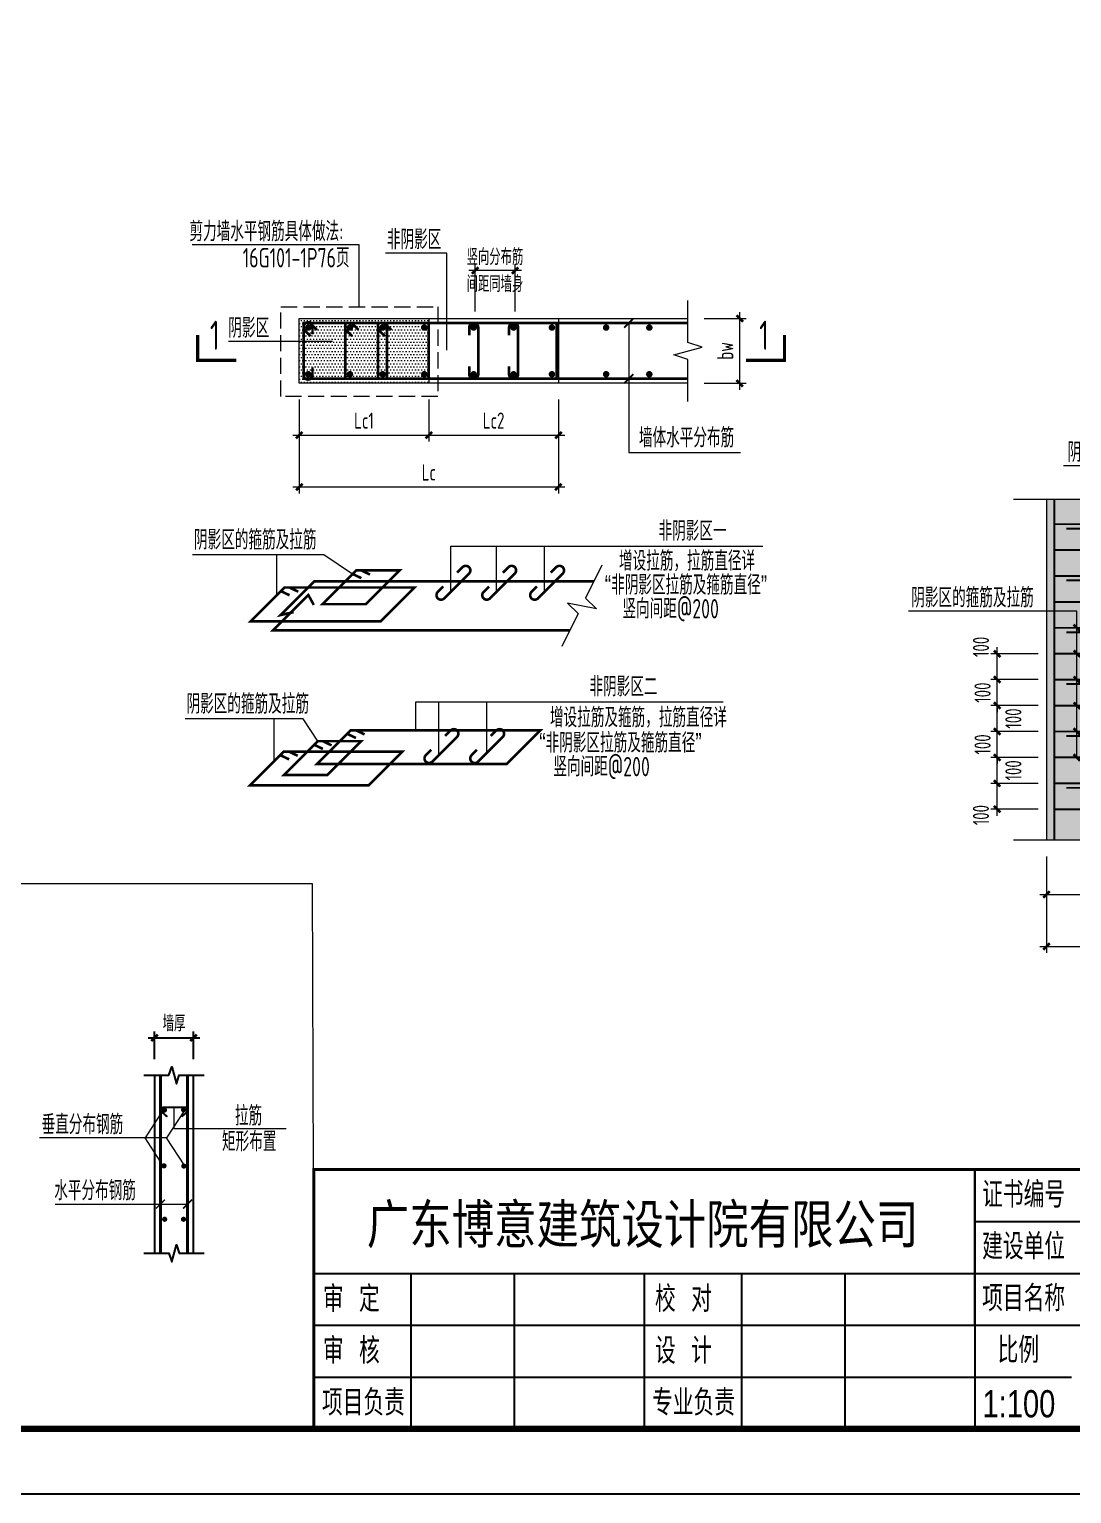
# Model space of a CAD drawing. Extents: x -129922 to 1190196, y -520662 to 139923.
# Drawn here: x 325923 to 342011, y -89697 to -67100 of the extents above; entities that cross this region are included whole.
import ezdxf
from ezdxf.enums import TextEntityAlignment as Align

# ---------------------------------------------------------------- set-up
doc = ezdxf.new("R2010")
doc.units = 0
doc.header["$LTSCALE"] = 1000
doc.header["$MEASUREMENT"] = 0
doc.linetypes.add('DASH', pattern=[0.35, 0.25, -0.1])
doc.linetypes.add('HIDDEN', pattern=[0.375, 0.25, -0.125])
for name, color, linetype in [('DIM', 3, 'Continuous'), ('DY', 2, 'Continuous'), ('REIN', 1, 'Continuous'), ('THIN', 7, 'Continuous'), ('Y-云图图框', 7, 'Continuous')]:
    doc.layers.add(name, color=color, linetype=linetype)
for name, color, linetype, lineweight in [('S-墙柱-DIM', 3, 'Continuous', 20), ('S-墙柱-REIN', 1, 'Continuous', 20), ('S-大样-HATCH', 251, 'Continuous', 9), ('S-大样-实线', 2, 'Continuous', 20), ('S-通用-TAB', 7, 'Continuous', 20), ('S-通用-TEXT', 7, 'Continuous', 20), ('S-通用-THIN', 7, 'Continuous', 20)]:
    doc.layers.add(name, color=color, linetype=linetype, lineweight=lineweight)
doc.styles.add('_YT_Name', font='', dxfattribs={"width": 0.8})
doc.styles.add('_YT_Sign_Text', font='ros.shx', dxfattribs={"width": 0.8, "bigfont": 'hztxt.shx'})
doc.styles.get("Standard").update_dxf_attribs({"font": 'gbenor.shx', "bigfont": 'gbcbig.shx'})
doc.styles.add('TSSD', font='Tssdeng.shx', dxfattribs={"width": 0.7, "bigfont": 'hztxt.shx'})
doc.styles.add('TSSD_Dimension', font='tssdeng.shx', dxfattribs={"width": 0.7, "bigfont": 'HZTXT.SHX'})
doc.styles.add('TSSD_Rein', font='tssdeng.shx', dxfattribs={"width": 0.7, "bigfont": 'hztxt.shx'})
doc.styles.get('_YT_Name').set_extended_font_data('SimHei')
doc.dimstyles.new('TSSD_20_100', dxfattribs={"dimtxt": 250, "dimasz": 100, "dimexe": 100, "dimexo": 250, "dimgap": 100, "dimtad": 1, "dimdec": 0, "dimlfac": 0.2, "dimzin": 0, "dimdsep": 46, "dimtxsty": 'TSSD_Dimension', "dimblk": 'ARCHTICK', "dimcen": 0, "dimdle": 100, "dimclrt": 7, "dimadec": 0, "dimazin": 0, "dimtfac": 1, "dimtdec": 0, "dimtix": 1, "dimtmove": 2, "dimatfit": 3, "dimfxl": 0, "dimtolj": 1, "dimtzin": 0, "dimarcsym": 0})

# ---------------------------------------------------------------- blocks, each defined once
blk = doc.blocks.new('_ArchTick')
at = {"color": 0, "linetype": 'ByBlock', "const_width": 0.4}
blk.add_lwpolyline([(-0.5, -0.5), (0.5, 0.5)], dxfattribs=at)
blk = doc.blocks.new('*D228')
at = {"layer": 'Defpoints', "color": 0, "ltscale": 0.05, "transparency": 16777216}
for p in [(6324115, -1268326), (6323515, -1268904), (6324115, -1268904)]:
    blk.add_point(p, dxfattribs=at)
at = {"layer": 'DIM', "color": 0, "lineweight": -2, "ltscale": 0.05, "transparency": 16777216}
for p, q in [((6323415, -1268326), (6324215, -1268326)), ((6323515, -1268654), (6323515, -1268226)), ((6324115, -1268654), (6324115, -1268226))]:
    blk.add_line(p, q, dxfattribs=at)
at = {"layer": 'DIM', "color": 0, "lineweight": -2, "ltscale": 0.05, "transparency": 16777216, "xscale": 100, "yscale": 100, "zscale": 100, "rotation": 180}
blk.add_blockref('_ArchTick', (6323515, -1268326), dxfattribs=at)
at = {"layer": 'DIM', "color": 0, "lineweight": -2, "ltscale": 0.05, "transparency": 16777216, "xscale": 100, "yscale": 100, "zscale": 100}
blk.add_blockref('_ArchTick', (6324115, -1268326), dxfattribs=at)
at = {"layer": 'DIM', "color": 7, "ltscale": 0.05, "transparency": 16777216, "insert": (6323815, -1268101), "char_height": 250, "attachment_point": 5, "style": 'TSSD_Dimension'}
blk.add_mtext('\\A1;墙厚', dxfattribs=at)
blk = doc.blocks.new('ECMCTK_A1_横_单行图名--0')
for p, q in [((674.98, 50), (674.98, 26)), ((675, 50), (675, 10)), ((675, 42), (813, 42)), ((573, 34), (813, 34)), ((588, 34), (588, 10)), ((604, 10), (604, 34)), ((624, 34), (624, 10)), ((639, 34), (639, 10)), ((655, 10), (655, 34)), ((573, 26), (813, 26)), ((573, 18), (689.96, 18))]:
    blk.add_line(p, q)
at = {"color": 4}
blk.add_lwpolyline([(0, 0), (841, 0), (841, 594), (0, 594)], close=True, dxfattribs=at)
for points, const_width in [([(25, 10), (831, 10), (831, 584), (25, 584)], 1), ([(573, 10), (831, 10), (831, 50), (573, 50)], 0.45)]:
    blk.add_lwpolyline(points, close=True, dxfattribs=dict(const_width=const_width))
at = {"const_width": 0.45}
blk.add_lwpolyline([(573, 10), (573, 50.01), (813, 50.01)], dxfattribs=at)
at = {"style": '_YT_Sign_Text', "width": 0.8}
for s, p in [('证书编号', (676.15, 44.14)), ('建设单位', (676.15, 36.14)), ('审  定', (574.41, 28.05)), ('校  对', (625.66, 28.05)), ('项目名称', (676.15, 28.14)), ('审  核', (574.41, 20.05)), ('设  计', (625.66, 20.05)), ('比例', (678.54, 20.16)), ('项目负责', (574.27, 12.05)), ('专业负责', (625.21, 12.05))]:
    blk.add_text(s, height=4, dxfattribs=at).set_placement(p)
at = {"color": 80, "flags": 3}
for tag, height, p in [('YTHQINS', 3, (34.31, 585.5)), ('ECMCKEY', 3, (292.07, 288.23)), ('YTTQINS', 5.62, (848.03, 12.81)), ('YTFRAME', 3, (652.76, 5.84)), ('YTBARCODE_T1', 3, (749.78, 5.95))]:
    blk.add_attdef(tag, text='', height=height, dxfattribs=at).set_placement(p, align=Align.MIDDLE_CENTER)
for tag, height, style, width, p in [('证书编号', 4, '_YT_Sign_Text', 0.8, (708.87, 43.81)), ('审查批准号', 4, '_YT_Sign_Text', 0.8, (761.06, 43.81)), ('工程号', 4, '_YT_Sign_Text', 0.5, (804.08, 44.12)), ('设计单位', 6, '_YT_Name', 0.8, (623.75, 38.6)), ('建设单位', 4, '_YT_Sign_Text', 0.8, (734.96, 36.11)), ('阶段', 4, '_YT_Sign_Text', 0.8, (804.08, 35.81)), ('项目号', 4, '_YT_Sign_Text', 0.5, (822.08, 33.72)), ('项目名称', 4, '_YT_Sign_Text', 0.8, (734.96, 28.11)), ('专业', 4, '_YT_Sign_Text', 0.8, (804.08, 27.31)), ('图纸编号', 4, '_YT_Sign_Text', 0.5, (803.93, 19.36)), ('图纸名称', 4.5, '_YT_Name', 0.8, (735.39, 15.06)), ('出图比例', 4.2, '_YT_Sign_Text', 0.8, (681.82, 11.78)), ('日期', 4, '_YT_Sign_Text', 0.5, (803.88, 12.13)), ('版本号', 4, '_YT_Sign_Text', 0.8, (822.08, 13))]:
    blk.add_attdef(tag, text='', height=height, dxfattribs=dict(style=style, width=width)).set_placement(p, align=Align.CENTER)
at = {"style": '_YT_Sign_Text', "width": 0.8, "flags": 3}
for tag, p, height in [('[审定人]', (590.95, 27.81), 4.1), ('{审定人}', (605.87, 26.45), 6.24), ('[校对人]', (642.23, 27.82), 4.1), ('{校对人}', (658.35, 26.53), 6.24), ('{审核人}', (606.98, 18.44), 6.24), ('{设计人}', (658.48, 18.54), 6.24), ('[审核人]', (591.01, 19.76), 4.1), ('[设计人]', (642.47, 20.21), 4.1), ('[项目负责人]', (590.78, 12.01), 4.1), ('{项目负责人}', (608.28, 10.72), 6.24), ('[专业负责人]', (642.74, 11.77), 4.1), ('{专业负责人}', (658.58, 10.36), 6.24)]:
    blk.add_attdef(tag, p, '', height=height, dxfattribs=at)
at = {"color": 80, "flags": 3}
for tag, p in [('YTQRCODE', (551.04, 11.91)), ('YTBZSIT', (25, 10)), ('EXT_TK_LEFT', (25, 10))]:
    blk.add_attdef(tag, p, '', height=3, dxfattribs=at)
blk = doc.blocks.new('*D212')
at = {"layer": 'Defpoints', "color": 0, "transparency": 16777216}
for p in [(6331671, -461037), (6332552, -461037), (6332552, -461437)]:
    blk.add_point(p, dxfattribs=at)
at = {"layer": 'S-墙柱-DIM', "color": 0, "lineweight": -2, "transparency": 16777216}
for p, q in [((6331671, -461537), (6331671, -460937)), ((6332302, -461037), (6331571, -461037)), ((6332302, -461437), (6331571, -461437))]:
    blk.add_line(p, q, dxfattribs=at)
at = {"layer": 'S-墙柱-DIM', "color": 0, "lineweight": -2, "transparency": 16777216, "xscale": 100, "yscale": 100, "zscale": 100}
for p, rotation in [((6331671, -461037), 90), ((6331671, -461437), 270)]:
    blk.add_blockref('_ArchTick', p, dxfattribs=dict(at, rotation=rotation))
at = {"layer": 'S-墙柱-DIM', "color": 7, "transparency": 16777216, "insert": (6331421, -460931), "char_height": 250, "attachment_point": 5, "rotation": 90, "style": 'TSSD_Dimension'}
blk.add_mtext('\\A1;100', dxfattribs=at)
blk = doc.blocks.new('*D213')
at = {"layer": 'Defpoints', "color": 0, "transparency": 16777216}
for p in [(6331671, -461437), (6332552, -461437), (6332552, -461837)]:
    blk.add_point(p, dxfattribs=at)
at = {"layer": 'S-墙柱-DIM', "color": 0, "lineweight": -2, "transparency": 16777216}
for p, q in [((6331671, -461437), (6331671, -461337)), ((6332302, -461437), (6331571, -461437)), ((6331671, -461837), (6331671, -461437)), ((6332302, -461837), (6331571, -461837)), ((6331671, -461837), (6331671, -461937))]:
    blk.add_line(p, q, dxfattribs=at)
at = {"layer": 'S-墙柱-DIM', "color": 0, "lineweight": -2, "transparency": 16777216, "xscale": 100, "yscale": 100, "zscale": 100}
for p, rotation in [((6331671, -461437), 270), ((6331671, -461837), 90)]:
    blk.add_blockref('_ArchTick', p, dxfattribs=dict(at, rotation=rotation))
at = {"layer": 'S-墙柱-DIM', "color": 7, "transparency": 16777216, "insert": (6331446, -461637), "char_height": 250, "attachment_point": 5, "rotation": 90, "style": 'TSSD_Dimension'}
blk.add_mtext('\\A1;100', dxfattribs=at)
blk = doc.blocks.new('*D214')
at = {"layer": 'Defpoints', "color": 0, "transparency": 16777216}
for p in [(6331671, -461837), (6332552, -461837), (6332552, -462237)]:
    blk.add_point(p, dxfattribs=at)
at = {"layer": 'S-墙柱-DIM', "color": 0, "lineweight": -2, "transparency": 16777216}
for p, q in [((6332302, -461837), (6331571, -461837)), ((6331671, -462337), (6331671, -461737)), ((6332302, -462237), (6331571, -462237))]:
    blk.add_line(p, q, dxfattribs=at)
at = {"layer": 'S-墙柱-DIM', "color": 0, "lineweight": -2, "transparency": 16777216, "xscale": 100, "yscale": 100, "zscale": 100}
for p, rotation in [((6331671, -461837), 90), ((6331671, -462237), 270)]:
    blk.add_blockref('_ArchTick', p, dxfattribs=dict(at, rotation=rotation))
at = {"layer": 'S-墙柱-DIM', "color": 7, "transparency": 16777216, "insert": (6331921, -462037), "char_height": 250, "attachment_point": 5, "rotation": 90, "style": 'TSSD_Dimension'}
blk.add_mtext('\\A1;100', dxfattribs=at)
blk = doc.blocks.new('*D215')
at = {"layer": 'Defpoints', "color": 0, "transparency": 16777216}
for p in [(6331671, -462237), (6332552, -462237), (6332552, -462637)]:
    blk.add_point(p, dxfattribs=at)
at = {"layer": 'S-墙柱-DIM', "color": 0, "lineweight": -2, "transparency": 16777216}
for p, q in [((6332302, -462237), (6331571, -462237)), ((6331671, -462237), (6331671, -462137)), ((6331671, -462637), (6331671, -462237)), ((6332302, -462637), (6331571, -462637)), ((6331671, -462637), (6331671, -462737))]:
    blk.add_line(p, q, dxfattribs=at)
at = {"layer": 'S-墙柱-DIM', "color": 0, "lineweight": -2, "transparency": 16777216, "xscale": 100, "yscale": 100, "zscale": 100}
for p, rotation in [((6331671, -462237), 270), ((6331671, -462637), 90)]:
    blk.add_blockref('_ArchTick', p, dxfattribs=dict(at, rotation=rotation))
at = {"layer": 'S-墙柱-DIM', "color": 7, "transparency": 16777216, "insert": (6331446, -462437), "char_height": 250, "attachment_point": 5, "rotation": 90, "style": 'TSSD_Dimension'}
blk.add_mtext('\\A1;100', dxfattribs=at)
blk = doc.blocks.new('*D216')
at = {"layer": 'Defpoints', "color": 0, "transparency": 16777216}
for p in [(6331671, -462637), (6332552, -462637), (6332552, -463037)]:
    blk.add_point(p, dxfattribs=at)
at = {"layer": 'S-墙柱-DIM', "color": 0, "lineweight": -2, "transparency": 16777216}
for p, q in [((6331671, -463137), (6331671, -462537)), ((6332302, -462637), (6331571, -462637)), ((6332302, -463037), (6331571, -463037))]:
    blk.add_line(p, q, dxfattribs=at)
at = {"layer": 'S-墙柱-DIM', "color": 0, "lineweight": -2, "transparency": 16777216, "xscale": 100, "yscale": 100, "zscale": 100}
for p, rotation in [((6331671, -462637), 90), ((6331671, -463037), 270)]:
    blk.add_blockref('_ArchTick', p, dxfattribs=dict(at, rotation=rotation))
at = {"layer": 'S-墙柱-DIM', "color": 7, "transparency": 16777216, "insert": (6331921, -462837), "char_height": 250, "attachment_point": 5, "rotation": 90, "style": 'TSSD_Dimension'}
blk.add_mtext('\\A1;100', dxfattribs=at)
blk = doc.blocks.new('*D217')
at = {"layer": 'Defpoints', "color": 0, "transparency": 16777216}
for p in [(6331671, -463037), (6332552, -463037), (6332552, -463437)]:
    blk.add_point(p, dxfattribs=at)
at = {"layer": 'S-墙柱-DIM', "color": 0, "lineweight": -2, "transparency": 16777216}
for p, q in [((6331671, -463537), (6331671, -462937)), ((6332302, -463037), (6331571, -463037)), ((6332302, -463437), (6331571, -463437))]:
    blk.add_line(p, q, dxfattribs=at)
at = {"layer": 'S-墙柱-DIM', "color": 0, "lineweight": -2, "transparency": 16777216, "xscale": 100, "yscale": 100, "zscale": 100}
for p, rotation in [((6331671, -463037), 90), ((6331671, -463437), 270)]:
    blk.add_blockref('_ArchTick', p, dxfattribs=dict(at, rotation=rotation))
at = {"layer": 'S-墙柱-DIM', "color": 7, "transparency": 16777216, "insert": (6331421, -463527), "char_height": 250, "attachment_point": 5, "rotation": 90, "style": 'TSSD_Dimension'}
blk.add_mtext('\\A1;100', dxfattribs=at)
blk = doc.blocks.new('*D218')
at = {"layer": 'Defpoints', "color": 0, "transparency": 16777216}
for p in [(6332432, -463915), (6336432, -463915), (6336432, -465554)]:
    blk.add_point(p, dxfattribs=at)
at = {"layer": 'S-墙柱-DIM', "color": 0, "lineweight": -2, "transparency": 16777216}
for p, q in [((6332432, -464165), (6332432, -465654)), ((6336432, -464165), (6336432, -465654)), ((6332332, -465554), (6336532, -465554))]:
    blk.add_line(p, q, dxfattribs=at)
at = {"layer": 'S-墙柱-DIM', "color": 0, "lineweight": -2, "transparency": 16777216, "xscale": 100, "yscale": 100, "zscale": 100, "rotation": 180}
blk.add_blockref('_ArchTick', (6332432, -465554), dxfattribs=at)
at = {"layer": 'S-墙柱-DIM', "color": 0, "lineweight": -2, "transparency": 16777216, "xscale": 100, "yscale": 100, "zscale": 100}
blk.add_blockref('_ArchTick', (6336432, -465554), dxfattribs=at)
at = {"layer": 'S-墙柱-DIM', "color": 7, "transparency": 16777216, "insert": (6334432, -465329), "char_height": 250, "attachment_point": 5, "style": 'TSSD_Dimension'}
blk.add_mtext('\\A1;Lc', dxfattribs=at)
blk = doc.blocks.new('*D219')
at = {"layer": 'Defpoints', "color": 0, "transparency": 16777216}
for p in [(6334432, -463915), (6336432, -463915), (6336432, -464754)]:
    blk.add_point(p, dxfattribs=at)
at = {"layer": 'S-墙柱-DIM', "color": 0, "lineweight": -2, "transparency": 16777216}
for p, q in [((6334432, -464165), (6334432, -464854)), ((6336432, -464165), (6336432, -464854)), ((6334332, -464754), (6336532, -464754))]:
    blk.add_line(p, q, dxfattribs=at)
at = {"layer": 'S-墙柱-DIM', "color": 0, "lineweight": -2, "transparency": 16777216, "xscale": 100, "yscale": 100, "zscale": 100, "rotation": 180}
blk.add_blockref('_ArchTick', (6334432, -464754), dxfattribs=at)
at = {"layer": 'S-墙柱-DIM', "color": 0, "lineweight": -2, "transparency": 16777216, "xscale": 100, "yscale": 100, "zscale": 100}
blk.add_blockref('_ArchTick', (6336432, -464754), dxfattribs=at)
at = {"layer": 'S-墙柱-DIM', "color": 7, "transparency": 16777216, "insert": (6335432, -464529), "char_height": 250, "attachment_point": 5, "style": 'TSSD_Dimension'}
blk.add_mtext('\\A1;Lc2', dxfattribs=at)
blk = doc.blocks.new('*D220')
at = {"layer": 'Defpoints', "color": 0, "transparency": 16777216}
for p in [(6332432, -463915), (6334432, -463915), (6334432, -464754)]:
    blk.add_point(p, dxfattribs=at)
at = {"layer": 'S-墙柱-DIM', "color": 0, "lineweight": -2, "transparency": 16777216}
for p, q in [((6332432, -464165), (6332432, -464854)), ((6334432, -464165), (6334432, -464854)), ((6332332, -464754), (6334532, -464754))]:
    blk.add_line(p, q, dxfattribs=at)
at = {"layer": 'S-墙柱-DIM', "color": 0, "lineweight": -2, "transparency": 16777216, "xscale": 100, "yscale": 100, "zscale": 100, "rotation": 180}
blk.add_blockref('_ArchTick', (6332432, -464754), dxfattribs=at)
at = {"layer": 'S-墙柱-DIM', "color": 0, "lineweight": -2, "transparency": 16777216, "xscale": 100, "yscale": 100, "zscale": 100}
blk.add_blockref('_ArchTick', (6334432, -464754), dxfattribs=at)
at = {"layer": 'S-墙柱-DIM', "color": 7, "transparency": 16777216, "insert": (6333432, -464529), "char_height": 250, "attachment_point": 5, "style": 'TSSD_Dimension'}
blk.add_mtext('\\A1;Lc1', dxfattribs=at)
blk = doc.blocks.new('*D221')
at = {"layer": 'Defpoints', "color": 0, "transparency": 16777216}
for p in [(6322991, -463828), (6323790, -463828), (6322991, -464828)]:
    blk.add_point(p, dxfattribs=at)
at = {"layer": 'S-墙柱-DIM', "color": 0, "lineweight": -2, "transparency": 16777216}
for p, q in [((6323241, -463828), (6323890, -463828)), ((6323790, -464928), (6323790, -463728)), ((6323241, -464828), (6323890, -464828))]:
    blk.add_line(p, q, dxfattribs=at)
at = {"layer": 'S-墙柱-DIM', "color": 0, "lineweight": -2, "transparency": 16777216, "xscale": 100, "yscale": 100, "zscale": 100}
for p, rotation in [((6323790, -463828), 90), ((6323790, -464828), 270)]:
    blk.add_blockref('_ArchTick', p, dxfattribs=dict(at, rotation=rotation))
at = {"layer": 'S-墙柱-DIM', "color": 7, "transparency": 16777216, "insert": (6323565, -464328), "char_height": 250, "attachment_point": 5, "rotation": 90, "style": 'TSSD_Dimension'}
blk.add_mtext('\\A1;bw', dxfattribs=at)
blk = doc.blocks.new('*D222')
at = {"layer": 'Defpoints', "color": 0, "transparency": 16777216}
for p in [(6319708, -463088), (6319708, -463968), (6320322, -463968)]:
    blk.add_point(p, dxfattribs=at)
at = {"layer": 'S-墙柱-DIM', "color": 0, "lineweight": -2, "transparency": 16777216}
for p, q in [((6319708, -463718), (6319708, -462988)), ((6320322, -463718), (6320322, -462988)), ((6320422, -463088), (6319608, -463088))]:
    blk.add_line(p, q, dxfattribs=at)
at = {"layer": 'S-墙柱-DIM', "color": 0, "lineweight": -2, "transparency": 16777216, "xscale": 100, "yscale": 100, "zscale": 100, "rotation": 180}
blk.add_blockref('_ArchTick', (6319708, -463088), dxfattribs=at)
at = {"layer": 'S-墙柱-DIM', "color": 0, "lineweight": -2, "transparency": 16777216, "xscale": 100, "yscale": 100, "zscale": 100}
blk.add_blockref('_ArchTick', (6320322, -463088), dxfattribs=at)
at = {"layer": 'S-墙柱-DIM', "color": 7, "transparency": 16777216, "insert": (6320012, -463088), "char_height": 250, "attachment_point": 5, "style": 'TSSD_Dimension'}
blk.add_mtext('\\A1;竖向分布筋\\P间距同墙身', dxfattribs=at)
blk = doc.blocks.new('*D223')
at = {"layer": 'Defpoints', "color": 0, "transparency": 16777216}
for p in [(6316991, -464828), (6320991, -464828), (6320991, -466428)]:
    blk.add_point(p, dxfattribs=at)
at = {"layer": 'S-墙柱-DIM', "color": 0, "lineweight": -2, "transparency": 16777216}
for p, q in [((6316991, -465078), (6316991, -466528)), ((6320991, -465078), (6320991, -466528)), ((6316891, -466428), (6321091, -466428))]:
    blk.add_line(p, q, dxfattribs=at)
at = {"layer": 'S-墙柱-DIM', "color": 0, "lineweight": -2, "transparency": 16777216, "xscale": 100, "yscale": 100, "zscale": 100, "rotation": 180}
blk.add_blockref('_ArchTick', (6316991, -466428), dxfattribs=at)
at = {"layer": 'S-墙柱-DIM', "color": 0, "lineweight": -2, "transparency": 16777216, "xscale": 100, "yscale": 100, "zscale": 100}
blk.add_blockref('_ArchTick', (6320991, -466428), dxfattribs=at)
at = {"layer": 'S-墙柱-DIM', "color": 7, "transparency": 16777216, "insert": (6318991, -466203), "char_height": 250, "attachment_point": 5, "style": 'TSSD_Dimension'}
blk.add_mtext('\\A1;Lc', dxfattribs=at)
blk = doc.blocks.new('*D224')
at = {"layer": 'Defpoints', "color": 0, "transparency": 16777216}
for p in [(6318991, -464828), (6320991, -464828), (6320991, -465628)]:
    blk.add_point(p, dxfattribs=at)
at = {"layer": 'S-墙柱-DIM', "color": 0, "lineweight": -2, "transparency": 16777216}
for p, q in [((6318991, -465078), (6318991, -465728)), ((6320991, -465078), (6320991, -465728)), ((6318891, -465628), (6321091, -465628))]:
    blk.add_line(p, q, dxfattribs=at)
at = {"layer": 'S-墙柱-DIM', "color": 0, "lineweight": -2, "transparency": 16777216, "xscale": 100, "yscale": 100, "zscale": 100, "rotation": 180}
blk.add_blockref('_ArchTick', (6318991, -465628), dxfattribs=at)
at = {"layer": 'S-墙柱-DIM', "color": 0, "lineweight": -2, "transparency": 16777216, "xscale": 100, "yscale": 100, "zscale": 100}
blk.add_blockref('_ArchTick', (6320991, -465628), dxfattribs=at)
at = {"layer": 'S-墙柱-DIM', "color": 7, "transparency": 16777216, "insert": (6319991, -465403), "char_height": 250, "attachment_point": 5, "style": 'TSSD_Dimension'}
blk.add_mtext('\\A1;Lc2', dxfattribs=at)
blk = doc.blocks.new('*D225')
at = {"layer": 'Defpoints', "color": 0, "transparency": 16777216}
for p in [(6316991, -464828), (6318991, -464828), (6318991, -465628)]:
    blk.add_point(p, dxfattribs=at)
at = {"layer": 'S-墙柱-DIM', "color": 0, "lineweight": -2, "transparency": 16777216}
for p, q in [((6316991, -465078), (6316991, -465728)), ((6318991, -465078), (6318991, -465728)), ((6316891, -465628), (6319091, -465628))]:
    blk.add_line(p, q, dxfattribs=at)
at = {"layer": 'S-墙柱-DIM', "color": 0, "lineweight": -2, "transparency": 16777216, "xscale": 100, "yscale": 100, "zscale": 100, "rotation": 180}
blk.add_blockref('_ArchTick', (6316991, -465628), dxfattribs=at)
at = {"layer": 'S-墙柱-DIM', "color": 0, "lineweight": -2, "transparency": 16777216, "xscale": 100, "yscale": 100, "zscale": 100}
blk.add_blockref('_ArchTick', (6318991, -465628), dxfattribs=at)
at = {"layer": 'S-墙柱-DIM', "color": 7, "transparency": 16777216, "insert": (6317991, -465403), "char_height": 250, "attachment_point": 5, "style": 'TSSD_Dimension'}
blk.add_mtext('\\A1;Lc1', dxfattribs=at)
blk = doc.blocks.new('sdfghjgfjghkhjk')
at = {"layer": 'DY'}
for points in [[(6323514.8, -1268903.6), (6323514.8, -1271648.8)], [(6324114.8, -1271648.8), (6324114.8, -1268903.6)]]:
    blk.add_lwpolyline(points, dxfattribs=at)
at = {"layer": 'REIN', "ltscale": 0.5, "const_width": 45}
for points in [[(6323604.8, -1271648.8), (6323604.8, -1268903.6)], [(6324024.8, -1268903.6), (6324024.8, -1271648.8)]]:
    blk.add_lwpolyline(points, dxfattribs=at)
at = {"layer": 'REIN', "ltscale": 0.5, "const_width": 30}
blk.add_lwpolyline([(6323710.9, -1269544), (6323628.8, -1269470, -0.3251144), (6323618.7, -1269422.6, -0.2861772), (6323658.9, -1269395.5), (6323983.5, -1269395.5, -0.3055398), (6324023.7, -1269422.6, -0.3055398), (6324013.7, -1269470), (6323931.6, -1269544)], format="xyb", dxfattribs=at)
at = {"layer": 'REIN', "const_width": 40}
for points in [[(6323648.1, -1269438.2, 1), (6323688.1, -1269438.2, 1)], [(6323943.2, -1269435, 1), (6323983.2, -1269435, 1)], [(6323640, -1270300.5, 1), (6323680, -1270300.5, 1)], [(6323946.4, -1270304.2, 1), (6323986.4, -1270304.2, 1)], [(6323650.6, -1271124.8, 1), (6323690.6, -1271124.8, 1)], [(6323941.5, -1271124.6, 1), (6323981.5, -1271124.6, 1)]]:
    blk.add_lwpolyline(points, format="xyb", close=True, dxfattribs=at)
at = {"layer": 'S-通用-TEXT'}
for p, q in [((6323649.8, -1269438.3), (6323368.5, -1269869.6)), ((6323979.8, -1269438.3), (6323698.5, -1269869.6)), ((6323814.3, -1269395.5), (6323814.3, -1269725.8)), ((6323698.5, -1269869.6), (6321736.7, -1269869.6)), ((6323649.8, -1270300.9), (6323368.5, -1269869.6)), ((6323979.8, -1270300.9), (6323698.5, -1269869.6)), ((6323814.3, -1269725.8), (6325547.4, -1269725.8)), ((6321979.7, -1270889.5), (6324024.8, -1270889.5))]:
    blk.add_line(p, q, dxfattribs=at)
at = {"layer": 'S-通用-TEXT', "const_width": 22.5}
for points in [[(6323535.9, -1270958.4), (6323673.7, -1270820.6)], [(6323955.9, -1270958.4), (6324093.7, -1270820.6)]]:
    blk.add_lwpolyline(points, dxfattribs=at)
at = {"layer": 'THIN'}
for points in [[(6323346.8, -1268903.6), (6323736.8, -1268903.6), (6323778.8, -1268771.6), (6323850.8, -1269035.6), (6323892.8, -1268903.6), (6324282.8, -1268903.6)], [(6323346.8, -1271648.8), (6323736.8, -1271648.8), (6323778.8, -1271780.8), (6323850.8, -1271516.8), (6323892.8, -1271648.8), (6324282.8, -1271648.8)]]:
    blk.add_lwpolyline(points, dxfattribs=at)
at = {"layer": 'S-通用-TEXT', "style": 'TSSD_Rein', "width": 0.7}
for s, p in [('垂直分布钢筋', (6322401.6, -1269662.8)), ('拉筋', (6324965.5, -1269528)), ('矩形布置', (6324975.1, -1269924.9)), ('水平分布钢筋', (6322596.9, -1270682))]:
    blk.add_text(s, height=300, dxfattribs=at).set_placement(p, align=Align.MIDDLE_CENTER)
at = {"layer": 'DIM', "ltscale": 0.05}
dim = blk.add_linear_dim(base=(6324114.8, -1268326.3), p1=(6323514.8, -1268903.6), p2=(6324114.8, -1268903.6), text='墙厚', dimstyle='TSSD_20_100', dxfattribs=at)
dim.commit()
dim.dimension.update_dxf_attribs({"geometry": '*D228', "text_midpoint": (6323814.8, -1268101.3)})
blk = doc.blocks.new('20191022.21485578')
at = {"layer": 'S-大样-HATCH'}
h = blk.add_hatch(dxfattribs=at)
h.set_pattern_fill('DOTS', color=256, scale=30, style=0)
h.set_pattern_definition([(0, (-89386.275, 702.895), (23.8125, 47.625), [0, -47.625])])
h.paths.add_polyline_path([(2128.7, 8538.3), (4128.7, 8538.3), (4128.7, 3276.9), (2128.7, 3276.9)])
at = {"layer": 'S-墙柱-REIN', "const_width": 30}
for points in [[(2248.7, 8538.3), (2248.7, 3276.9)], [(4128.7, 8538.3), (4128.7, 3276.9)], [(6008.7, 8538.3), (6008.7, 3276.9)], [(2248.7, 8154.9), (4128.7, 8154.9)], [(2433.2, 8086.1), (7286.4, 8086.1)], [(2248.7, 7754.9), (4128.7, 7754.9)], [(3395, 7679), (6008.7, 7679)], [(2248.7, 7354.9), (4128.7, 7354.9)], [(2433.2, 7286.1), (7286.4, 7286.1)], [(2248.7, 6954.9), (4128.7, 6954.9)], [(3395, 6879), (6008.7, 6879)], [(2248.7, 6554.9), (4128.7, 6554.9)], [(2433.2, 6486.1), (7286.4, 6486.1)], [(2248.7, 6154.9), (4128.7, 6154.9)], [(3395, 6079), (6008.7, 6079)], [(2248.7, 5754.9), (4128.7, 5754.9)], [(2433.2, 5686.1), (7286.4, 5686.1)], [(2248.7, 5354.9), (4128.7, 5354.9)], [(3395, 5279), (6008.7, 5279)], [(2248.7, 4954.9), (4128.7, 4954.9)], [(2433.2, 4886.1), (7286.4, 4886.1)], [(2248.7, 4554.9), (4128.7, 4554.9)], [(3395, 4479), (6008.7, 4479)], [(2248.7, 4154.9), (4128.7, 4154.9)], [(2433.2, 4086.1), (7286.4, 4086.1)], [(2248.7, 3754.9), (4128.7, 3754.9)], [(3395, 3679), (6008.7, 3679)]]:
    blk.add_lwpolyline(points, dxfattribs=at)
at = {"layer": 'S-大样-实线'}
blk.add_line((2128.7, 8538.3), (2128.7, 3276.9), dxfattribs=at)
at = {"layer": 'S-大样-实线', "linetype": 'HIDDEN'}
blk.add_line((6128.7, 8538.3), (6128.7, 3276.9), dxfattribs=at)
at = {"layer": 'S-通用-TEXT'}
for p, q in [((2598.7, 6812.1), (0, 6812.1)), ((2598.7, 4554.9), (2598.7, 6812.1)), ((5586, 6727.2), (9909.2, 6727.2)), ((5586, 4767.7), (5586, 6727.2)), ((6626.5, 6727.2), (8756.9, 6727.2)), ((4889.9, 4281.6), (4889.9, 6078.8)), ((4889.9, 4281.6), (8880.1, 4281.6))]:
    blk.add_line(p, q, dxfattribs=at)
for points in [[(3170.6, 7912.9), (3170.6, 9056.4), (2389.3, 9056.4)], [(4608.9, 7912.9), (4608.9, 9056.4), (5555.5, 9056.4)], [(6669.3, 7912.9), (6669.3, 9056.4), (7802.6, 9056.4)]]:
    blk.add_lwpolyline(points, dxfattribs=at)
at = {"layer": 'S-通用-TEXT', "const_width": 50}
for points in [[(3145.6, 7912.9, 1), (3195.6, 7912.9, 1)], [(4633.9, 7912.9, -1), (4583.9, 7912.9, -1)], [(6694.3, 7912.9, -1), (6644.3, 7912.9, -1)]]:
    blk.add_lwpolyline(points, format="xyb", close=True, dxfattribs=at)
at = {"layer": 'S-通用-TEXT'}
for points, const_width in [([(2648.7, 6504.9), (2548.7, 6604.9)], 40), ([(5636, 6436.1), (5536, 6536.1)], 40), ([(2648.7, 6104.9), (2548.7, 6204.9)], 40), ([(4939.9, 6029), (4839.9, 6129)], 40), ([(2648.7, 5704.9), (2548.7, 5804.9)], 40), ([(5636, 5636.1), (5536, 5736.1)], 40), ([(2648.7, 5304.9), (2548.7, 5404.9)], 40), ([(4939.9, 5229.2), (4839.9, 5329.2)], 40), ([(2648.7, 4904.9), (2548.7, 5004.9)], 40), ([(5636, 4836.1), (5536, 4936.1)], 40), ([(2648.7, 4504.9), (2548.7, 4604.9)], 40), ([(4939.9, 4429.2), (4839.9, 4529.2)], 40), ([(2912.2, 0), (6262.7, 0)], 70)]:
    blk.add_lwpolyline(points, dxfattribs=dict(at, const_width=const_width))
at = {"layer": 'S-通用-THIN'}
blk.add_lwpolyline([(1621.6, 8538.3), (4990.8, 8538.3), (5060.8, 8758.3), (5180.8, 8318.3), (5250.8, 8538.3), (7286.4, 8538.3), (7286.4, 6158.2), (7506.4, 6088.2), (7066.4, 5968.2), (7286.4, 5898.2), (7286.4, 3276.9), (5250.8, 3276.9), (5180.8, 3056.9), (5060.8, 3496.9), (4990.8, 3276.9), (1621.6, 3276.9)], dxfattribs=at)
at = {"layer": 'S-通用-TEXT', "style": 'TSSD', "width": 0.7}
for s, p in [('阴影区', (3085.1, 9114)), ('非阴影区', (5496.3, 9114)), ('剪力墙墙身', (7775.5, 9114)), ('阴影区的箍筋及拉筋', (1931.9, 6869.8)), ('剪力墙墙身的水平分布筋', (9791.4, 6784.9))]:
    blk.add_text(s, height=300, dxfattribs=at).set_placement(p, align=Align.RIGHT)
for s, p in [('(“非阴影区一”拉筋位置)', (7434.8, 6360.6)), ('非阴影区二', (7650.7, 4335.6)), ('增设拉筋及箍筋', (7435, 3909.5))]:
    blk.add_text(s, height=300, dxfattribs=at).set_placement(p)
at = {"layer": 'S-通用-TEXT', "style": 'TSSD_Rein', "width": 0.7}
blk.add_text('1-1剖面立面', height=700, rotation=0.0014, dxfattribs=at).set_placement((3059.8, 200))
at = {"layer": 'S-墙柱-DIM'}
for base, p1, p2, picture, middle in [((1368, 6154.9), (2248.7, 5754.9), (2248.7, 6154.9), '*D212', (1118, 6261.7)), ((1368, 5354.9), (2248.7, 4954.9), (2248.7, 5354.9), '*D214', (1618, 5154.9)), ((1368, 4554.9), (2248.7, 4154.9), (2248.7, 4554.9), '*D216', (1618, 4354.9)), ((1368, 4154.9), (2248.7, 3754.9), (2248.7, 4154.9), '*D217', (1118, 3665.8))]:
    dim = blk.add_linear_dim(base=base, p1=p1, p2=p2, angle=90, text='100', dimstyle='TSSD_20_100', dxfattribs=at)
    dim.commit()
    dim.dimension.update_dxf_attribs({"geometry": picture, "text_midpoint": middle, "dimtype": 128, "insert": (-6330303.4, 467192.3)})
for base, p1, p2, picture, middle in [((1368, 5754.9), (2248.7, 5354.9), (2248.7, 5754.9), '*D213', (1143, 5554.9)), ((1368, 4954.9), (2248.7, 4554.9), (2248.7, 4954.9), '*D215', (1143, 4754.9))]:
    dim = blk.add_linear_dim(base=base, p1=p1, p2=p2, angle=90, text='100', dimstyle='TSSD_20_100', dxfattribs=at)
    dim.commit()
    dim.dimension.update_dxf_attribs({"geometry": picture, "text_midpoint": middle, "insert": (-6330303.4, 467192.3)})
for base, p1, p2, text, picture, middle in [((6128.7, 1637.9), (2128.7, 3276.9), (6128.7, 3276.9), 'Lc', '*D218', (4128.7, 1862.9)), ((4128.7, 2437.9), (2128.7, 3276.9), (4128.7, 3276.9), 'Lc1', '*D220', (3128.7, 2662.9)), ((6128.7, 2437.9), (4128.7, 3276.9), (6128.7, 3276.9), 'Lc2', '*D219', (5128.7, 2662.9))]:
    dim = blk.add_linear_dim(base=base, p1=p1, p2=p2, text=text, dimstyle='TSSD_20_100', dxfattribs=at)
    dim.commit()
    dim.dimension.update_dxf_attribs({"geometry": picture, "text_midpoint": middle, "insert": (-6330303.4, 467192.3)})
blk = doc.blocks.new('20191022.21483004')
at = {"layer": 'S-大样-HATCH'}
h = blk.add_hatch(dxfattribs=at)
h.set_pattern_fill('DOTS', color=256, scale=30, style=0)
h.set_pattern_definition([(0, (-79597.454, -632.225), (23.8125, 47.625), [0, -47.625])])
h.paths.add_polyline_path([(3757.2, 6203.7), (3757.2, 7203.7), (1757.2, 7203.7), (1757.2, 6203.7)])
at = {"layer": 'S-墙柱-REIN'}
blk.add_line((3757.2, 7203.7), (3757.2, 6203.7), dxfattribs=at)
at = {"layer": 'S-墙柱-REIN', "const_width": 40}
for points in [[(1962.2, 6958.6), (1962.2, 7078.6, 1), (1827.2, 7078.6), (1827.2, 6273.7), (3519, 6273.7), (7757.2, 6273.7)], [(1962.2, 6448.8), (1962.2, 6328.8, -1), (1827.2, 6328.8), (1827.2, 7133.7), (3519, 7133.7), (7757.2, 7133.7)], [(4381.1, 6943.7), (4381.1, 7063.7, -1), (4521.1, 7063.7), (4521.1, 6343.7, -1), (4381.1, 6343.7), (4381.1, 6463.7)], [(4995.6, 6943.7), (4995.6, 7063.7, -1), (5135.6, 7063.7), (5135.6, 6343.7, -1), (4995.6, 6343.7), (4995.6, 6463.7)], [(4194.1, 3282.1), (4278.9, 3367, -1), (4377.9, 3268), (3995.3, 2885.3, -1), (3896.3, 2984.3), (3981.1, 3069.2)], [(4900.2, 3282.1), (4985.1, 3367, -1), (5084.1, 3268), (4701.5, 2885.3, -1), (4602.5, 2984.3), (4687.3, 3069.2)], [(5639.8, 3282.1), (5724.7, 3367, -1), (5823.6, 3268), (5441, 2885.3, -1), (5342, 2984.3), (5426.9, 3069.2)], [(4009.1, 762.4), (4093.9, 847.2, -1), (4192.9, 748.2), (3810.3, 365.6, -1), (3711.3, 464.6), (3796.1, 549.4)], [(4715.2, 762.4), (4800.1, 847.2, -1), (4899.1, 748.2), (4516.4, 365.6, -1), (4417.4, 464.6), (4502.3, 549.4)]]:
    blk.add_lwpolyline(points, format="xyb", dxfattribs=at)
for points in [[(2031.5, 7028.4), (1926.1, 7133.7), (1827.2, 7133.7), (1827.2, 6273.7), (3757.2, 6273.7), (3757.2, 7133.7), (1827.2, 7133.7), (1827.2, 7034.8), (1932.5, 6929.4)], [(2674.8, 7028.4), (2569.4, 7133.7), (2470.5, 7133.7), (2470.5, 6273.7), (3113.8, 6273.7), (3113.8, 7133.7), (2470.5, 7133.7), (2470.5, 7034.8), (2575.8, 6929.4)], [(3178.2, 7028.4), (3072.7, 7133.7), (2973.8, 7133.7), (2973.8, 6273.7), (5729.4, 6273.7), (5729.4, 7133.7), (2973.8, 7133.7), (2973.8, 7034.8), (3079.2, 6929.4)], [(1671, 2673.3), (1467.2, 2627.1), (1987.7, 3147.6), (6306.3, 3147.6)], [(2717, 3197.3), (2581.4, 3261.7)], [(2851, 3252.2), (2715.4, 3316.6)], [(5933.6, 2391.4), (1351.9, 2391.4), (1897.8, 2937.4), (1982.9, 2783.8)], [(1609.2, 2933.1), (1473.5, 2997.6)], [(1743.2, 2988), (1607.5, 3052.5)], [(2257.4, 617), (2121.8, 681.4)], [(2632.7, 731.1), (2497.1, 795.5)], [(2766.7, 786), (2631, 850.4)], [(1601.3, 401.1), (1465.7, 465.6)], [(1735.3, 456), (1599.6, 520.5)], [(2123.5, 562.1), (1987.8, 626.5)]]:
    blk.add_lwpolyline(points, dxfattribs=at)
at = {"layer": 'S-墙柱-REIN', "const_width": 50}
for points in [[(1872.2, 7063.7, -1), (1922.2, 7063.7, -1)], [(2515.5, 7063.7, -1), (2565.5, 7063.7, -1)], [(3068.8, 7063.7, 1), (3018.8, 7063.7, 1)], [(3712.2, 7063.7, 1), (3662.2, 7063.7, 1)], [(4476.1, 7063.7, 1), (4426.1, 7063.7, 1)], [(5090.6, 7063.7, 1), (5040.6, 7063.7, 1)], [(5682.6, 7063.7, 1), (5632.6, 7063.7, 1)], [(6518.8, 7063.7, 1), (6468.8, 7063.7, 1)], [(7185.5, 7063.7, 1), (7135.5, 7063.7, 1)], [(1872.2, 6343.7, 1), (1922.2, 6343.7, 1)], [(2515.5, 6343.7, 1), (2565.5, 6343.7, 1)], [(3068.8, 6343.7, -1), (3018.8, 6343.7, -1)], [(3712.2, 6343.7, -1), (3662.2, 6343.7, -1)], [(4476.1, 6343.7, -1), (4426.1, 6343.7, -1)], [(5090.6, 6343.7, -1), (5040.6, 6343.7, -1)], [(5682.6, 6343.7, -1), (5632.6, 6343.7, -1)], [(6518.8, 6343.7, -1), (6468.8, 6343.7, -1)], [(7185.5, 6343.7, -1), (7135.5, 6343.7, -1)]]:
    blk.add_lwpolyline(points, format="xyb", close=True, dxfattribs=at)
at = {"layer": 'S-墙柱-REIN', "const_width": 40}
for points in [[(2636.3, 3316.6), (3305.2, 3316.6), (2784.7, 2796.1), (2115.8, 2796.1)], [(1527.4, 3052.5), (3534.3, 3052.5), (3013.9, 2532), (1006.9, 2532)], [(2042.7, 681.4), (2711.6, 681.4), (2191.1, 160.9), (1522.2, 160.9)], [(2552, 850.4), (5479.1, 850.4), (4958.6, 329.9), (2031.5, 329.9)], [(1520.6, 520.5), (3349.3, 520.5), (2828.8, 0), (1000.1, 0)]]:
    blk.add_lwpolyline(points, close=True, dxfattribs=at)
at = {"layer": 'S-大样-实线'}
blk.add_line((5757.2, 7203.7), (5757.2, 6203.7), dxfattribs=at)
blk.add_lwpolyline([(7757.2, 6203.7), (1757.2, 6203.7), (1757.2, 7203.7), (7757.2, 7203.7)], dxfattribs=at)
at = {"layer": 'S-通用-TEXT'}
for p, q in [((2271.4, 6848.2), (663.8, 6848.2)), ((4098.2, 3690.4), (8910.4, 3690.4)), ((4098.2, 2988.2), (4098.2, 3690.4)), ((4804.3, 2988.2), (4804.3, 3690.4)), ((5543.9, 2988.2), (5543.9, 3690.4)), ((2137.9, 3557.9), (111.6, 3557.9)), ((1412.3, 2937.3), (1412.3, 3557.9)), ((2578.5, 3258.8), (2137.9, 3557.9)), ((3555, 850.4), (3555, 1287.8)), ((3555, 1287.8), (8298, 1287.8)), ((3913.1, 468.5), (3913.1, 1287.8)), ((4652.7, 501.9), (4652.7, 1287.8)), ((1816.4, 1026), (0, 1026)), ((1369.3, 369.2), (1369.3, 1026)), ((2042.7, 681.4), (1816.4, 1026))]:
    blk.add_line(p, q, dxfattribs=at)
for points in [[(2684.3, 7381.8), (2684.3, 8338.8), (104.2, 8338.8)], [(4036.6, 6713.2), (4036.6, 8214.4), (3090, 8214.4)], [(6844.4, 7133.7), (6844.4, 5134.9), (8568.7, 5134.9)]]:
    blk.add_lwpolyline(points, dxfattribs=at)
at = {"layer": 'S-通用-TEXT', "linetype": 'DASH'}
blk.add_lwpolyline([(1473.8, 7381.8), (3894.7, 7381.8), (3894.7, 5998), (1473.8, 5998)], close=True, dxfattribs=at)
at = {"layer": 'S-通用-TEXT', "const_width": 30}
for points in [[(6773.7, 7063), (6915.1, 7204.4)], [(6773.7, 6203), (6915.1, 6344.4)]]:
    blk.add_lwpolyline(points, dxfattribs=at)
at = {"layer": 'S-通用-THIN'}
for points in [[(7757.2, 5923.7), (7757.2, 6573.7), (7537.2, 6643.7), (7977.2, 6763.7), (7757.2, 6833.7), (7757.2, 7483.7)], [(6430, 3398.7), (6177.4, 2886.1), (6343.8, 2726.1), (5896.1, 2812.9), (6062.4, 2652.9), (5809.8, 2140.3)]]:
    blk.add_lwpolyline(points, dxfattribs=at)
at = {"layer": 'S-通用-THIN', "const_width": 50}
for points in [[(192, 6949), (192, 6557.8), (788.5, 6557.8)], [(9247.4, 6949), (9247.4, 6557.8), (8650.9, 6557.8)]]:
    blk.add_lwpolyline(points, dxfattribs=at)
at = {"layer": 'S-通用-TEXT', "style": 'TSSD', "width": 0.7}
for s, p in [('剪力墙水平钢筋具体做法:', (2438.5, 8396.4)), ('非阴影区', (3951.1, 8272)), ('16G101-1P76页', (2535.6, 7991.2)), ('墙体水平分布筋', (8470.3, 5214.7))]:
    blk.add_text(s, height=300, dxfattribs=at).set_placement(p, align=Align.RIGHT)
at = {"layer": 'S-通用-TEXT', "width": 0.7}
for s, style, p in [('阴影区', 'TSSD', (663.8, 6907.4)), ('非阴影区一', 'TSSD_Rein', (7302.1, 3774.3)), ('阴影区的箍筋及拉筋', 'TSSD_Rein', (134.1, 3637.7)), ('增设拉筋，拉筋直径详', 'TSSD_Rein', (6692.8, 3312)), ('“非阴影区拉筋及箍筋直径”', 'TSSD_Rein', (6473.2, 2941.9)), ('竖向间距@200', 'TSSD_Rein', (6745.5, 2575)), ('非阴影区二', 'TSSD', (6236.4, 1371.6)), ('阴影区的箍筋及拉筋', 'TSSD', (17.9, 1105.8)), ('增设拉筋及箍筋，拉筋直径详', 'TSSD', (5627.1, 896.6)), ('“非阴影区拉筋及箍筋直径”', 'TSSD', (5462.4, 506.1)), ('竖向间距@200', 'TSSD', (5679.8, 139.3))]:
    blk.add_text(s, height=300, dxfattribs=dict(at, style=style)).set_placement(p)
at = {"layer": 'S-通用-THIN', "style": 'TSSD', "width": 0.7}
for p in [(379.3, 6720.3), (8855.7, 6720.3)]:
    blk.add_text('1', height=450, dxfattribs=at).set_placement(p)
at = {"layer": 'S-墙柱-DIM'}
dim = blk.add_linear_dim(base=(4474.5, 7943.8), p1=(5088.9, 7063.7), p2=(4474.5, 7063.7), angle=180, text='竖向分布筋\\P间距同墙身', dimstyle='TSSD_20_100', dxfattribs=at)
dim.commit()
dim.dimension.update_dxf_attribs({"geometry": '*D222', "text_midpoint": (4778.2, 7943.8), "dimtype": 128, "insert": (-6315233.6, 471031.8)})
dim = blk.add_linear_dim(base=(8556.5, 7203.7), p1=(7757.2, 6203.7), p2=(7757.2, 7203.7), angle=90, text='bw', dimstyle='TSSD_20_100', dxfattribs=at)
dim.commit()
dim.dimension.update_dxf_attribs({"geometry": '*D221', "text_midpoint": (8331.5, 6703.7), "insert": (-6315233.6, 471031.8)})
for base, p1, p2, text, picture, middle in [((5757.2, 4604.2), (1757.2, 6203.7), (5757.2, 6203.7), 'Lc', '*D223', (3757.2, 4829.2)), ((3757.2, 5404.2), (1757.2, 6203.7), (3757.2, 6203.7), 'Lc1', '*D225', (2757.2, 5629.2)), ((5757.2, 5404.2), (3757.2, 6203.7), (5757.2, 6203.7), 'Lc2', '*D224', (4757.2, 5629.2))]:
    dim = blk.add_linear_dim(base=base, p1=p1, p2=p2, text=text, dimstyle='TSSD_20_100', dxfattribs=at)
    dim.commit()
    dim.dimension.update_dxf_attribs({"geometry": picture, "text_midpoint": middle, "insert": (-6315233.6, 471031.8)})

msp = doc.modelspace()

# ---------------------------------------------------------------- linework, layer by layer
at = {"layer": 'S-通用-TAB'}
for p, q in [((308752.4, -80282.1), (330289.3, -80282.1)), ((330289.3, -80282.1), (330313.3, -87689.5))]:
    msp.add_line(p, q, dxfattribs=at)

# ---------------------------------------------------------------- block references
msp.add_blockref('sdfghjgfjghkhjk', (-5995658.1, 1185662.5))
at = {"layer": 'S-墙柱-REIN'}
for name, p in [('20191022.21483004', (328331.5, -78766.6)), ('20191022.21485578', (339492.5, -82890.8))]:
    msp.add_blockref(name, p, dxfattribs=at)
at = {"layer": 'Y-云图图框'}
ref = msp.add_blockref('ECMCTK_A1_横_单行图名--0', (273013.3, -89696.9), dxfattribs=dict(at, xscale=100, yscale=100, zscale=100))
ref.add_attrib('出图比例', '1:100', dxfattribs={"layer": '0', "height": 420, "style": '_YT_Sign_Text', "width": 0.8}).set_placement((341195.8, -88518.8), align=Align.CENTER)
ref.add_attrib('设计单位', '广东博意建筑设计院有限公司', dxfattribs={"layer": '0', "height": 600, "style": '_YT_Name', "width": 0.8}).set_placement((335388, -85836.8), align=Align.CENTER)

doc.saveas('drawing.dxf')
